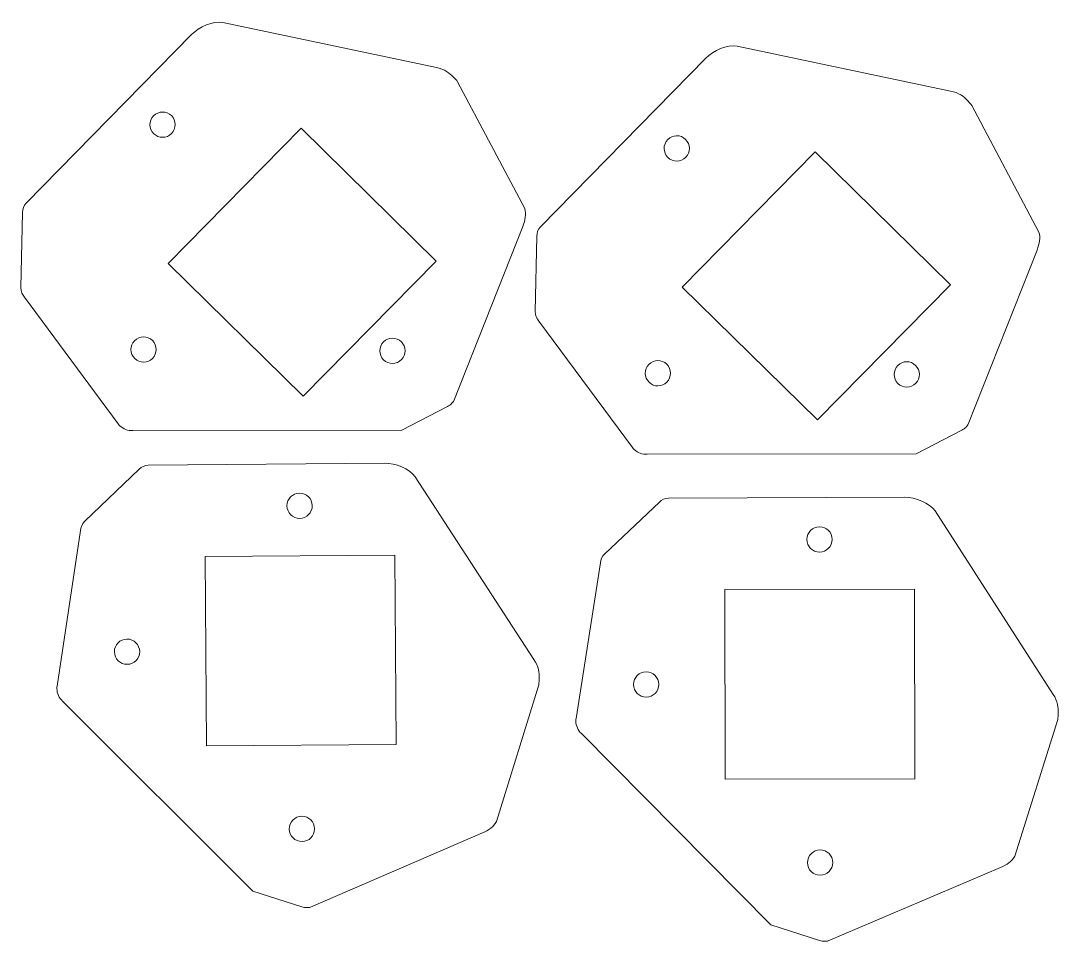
# Model space of a CAD drawing. Header units: inches. Extents: x -110 to 115, y -49 to 49.
# Drawn here: x -23.44 to 9.4, y -49.1 to -19.94 of the extents above; entities that cross this region are included whole.
import ezdxf

# ---------------------------------------------------------------- set-up
doc = ezdxf.new("R2010")
doc.units = ezdxf.units.IN
doc.header["$MEASUREMENT"] = 0
doc.layers.add('Livello 1', color=7, linetype='Continuous')

# ---------------------------------------------------------------- blocks, each defined once
blk = doc.blocks.new('block 482')
at = {"layer": 'Livello 1', "color": 250, "lineweight": 9}
blk.add_lwpolyline([(-11.558, -42.865), (-17.558, -42.908), (-17.601, -36.908), (-11.601, -36.865), (-11.558, -42.865)], dxfattribs=at)
blk = doc.blocks.new('block 481')
at = {"layer": 'Livello 1'}
blk.add_blockref('block 482', (0, 0), dxfattribs=at)
blk = doc.blocks.new('block 484')
at = {"layer": 'Livello 1', "color": 250, "lineweight": 9}
blk.add_open_spline([(-10.954, -34.385), (-11.137, -34.129), (-11.585, -33.952), (-11.924, -33.954), (-11.924, -33.954), (-11.924, -33.954), (-11.924, -33.954), (-11.924, -33.954), (-11.924, -33.954), (-11.924, -33.954), (-11.924, -33.954), (-11.924, -33.954), (-11.924, -33.954), (-11.924, -33.954), (-19.402, -34.021), (-19.402, -34.021), (-19.402, -34.021), (-19.402, -34.021), (-19.402, -34.021), (-19.402, -34.021), (-19.402, -34.021), (-19.402, -34.021), (-19.402, -34.021), (-19.402, -34.021), (-19.402, -34.021), (-19.516, -34.022), (-19.618, -34.071), (-19.69, -34.149), (-19.69, -34.149), (-19.69, -34.149), (-19.69, -34.149), (-19.69, -34.149), (-19.69, -34.149), (-19.69, -34.149), (-19.69, -34.149), (-19.69, -34.149), (-19.69, -34.149), (-19.69, -34.149), (-21.411, -35.794), (-21.411, -35.794), (-21.411, -35.794), (-21.411, -35.794), (-21.411, -35.794), (-21.411, -35.794), (-21.411, -35.794), (-21.411, -35.794), (-21.411, -35.794), (-21.411, -35.794), (-21.411, -35.794), (-21.411, -35.794), (-21.411, -35.794), (-21.411, -35.794), (-21.411, -35.794), (-21.411, -35.794), (-21.411, -35.794), (-21.411, -35.794), (-21.411, -35.794), (-21.411, -35.794), (-21.411, -35.794), (-21.411, -35.794), (-21.411, -35.794), (-21.508, -35.881), (-21.533, -35.993), (-21.546, -36.088), (-21.546, -36.088), (-21.546, -36.088), (-21.546, -36.088), (-21.546, -36.088), (-21.546, -36.088), (-21.546, -36.088), (-21.546, -36.088), (-21.546, -36.088), (-21.546, -36.088), (-21.546, -36.088), (-22.29, -41.014), (-22.29, -41.014), (-22.29, -41.014), (-22.29, -41.014), (-22.29, -41.014), (-22.29, -41.014), (-22.29, -41.014), (-22.29, -41.014), (-22.29, -41.014), (-22.29, -41.014), (-22.29, -41.014), (-22.294, -41.039), (-22.296, -41.066), (-22.295, -41.093), (-22.295, -41.093), (-22.295, -41.093), (-22.295, -41.093), (-22.295, -41.093), (-22.295, -41.093), (-22.295, -41.093), (-22.295, -41.093), (-22.295, -41.093), (-22.295, -41.093), (-22.294, -41.253), (-22.224, -41.396), (-22.114, -41.494), (-22.114, -41.494), (-22.114, -41.494), (-22.114, -41.494), (-22.114, -41.494), (-22.114, -41.494), (-22.114, -41.494), (-22.114, -41.494), (-22.114, -41.494), (-22.114, -41.494), (-22.114, -41.494), (-16.091, -47.514), (-16.091, -47.514), (-16.091, -47.514), (-16.091, -47.514), (-16.091, -47.514), (-16.091, -47.514), (-16.091, -47.514), (-16.091, -47.514), (-16.091, -47.514), (-16.091, -47.514), (-16.091, -47.514), (-16.091, -47.514), (-14.543, -48.005), (-14.543, -48.005), (-14.543, -48.005), (-14.543, -48.005), (-14.543, -48.005), (-14.543, -48.005), (-14.543, -48.005), (-14.543, -48.005), (-14.543, -48.005), (-14.543, -48.005), (-14.543, -48.005), (-14.543, -48.005), (-14.541, -48.006), (-14.541, -48.006), (-14.541, -48.006), (-14.541, -48.006), (-14.541, -48.006), (-14.541, -48.006), (-14.541, -48.006), (-14.541, -48.006), (-14.541, -48.006), (-14.541, -48.006), (-14.541, -48.006), (-14.49, -48.021), (-14.436, -48.029), (-14.38, -48.029), (-14.38, -48.029), (-14.38, -48.029), (-14.38, -48.029), (-14.38, -48.029), (-14.38, -48.029), (-14.38, -48.029), (-14.38, -48.029), (-14.38, -48.029), (-14.38, -48.029), (-14.342, -48.029), (-14.305, -48.025), (-14.269, -48.017), (-14.269, -48.017), (-14.269, -48.017), (-14.269, -48.017), (-14.269, -48.017), (-14.269, -48.017), (-14.269, -48.017), (-14.269, -48.017), (-14.269, -48.017), (-14.269, -48.017), (-14.269, -48.017), (-8.824, -45.665), (-8.824, -45.665), (-8.824, -45.665), (-8.824, -45.665), (-8.824, -45.665), (-8.824, -45.665), (-8.824, -45.665), (-8.824, -45.665), (-8.824, -45.665), (-8.824, -45.665), (-8.824, -45.665), (-8.824, -45.665), (-8.824, -45.665), (-8.824, -45.665), (-8.824, -45.665), (-8.824, -45.665), (-8.824, -45.665), (-8.824, -45.665), (-8.824, -45.665), (-8.824, -45.665), (-8.824, -45.665), (-8.824, -45.665), (-8.824, -45.665), (-8.627, -45.572), (-8.474, -45.478), (-8.381, -45.305), (-8.381, -45.305), (-8.381, -45.305), (-8.381, -45.305), (-8.381, -45.305), (-8.381, -45.305), (-8.381, -45.305), (-8.381, -45.305), (-8.381, -45.305), (-8.381, -45.305), (-8.381, -45.305), (-7.042, -40.97), (-7.042, -40.97), (-7.042, -40.97), (-7.042, -40.97), (-7.042, -40.97), (-7.042, -40.97), (-7.042, -40.97), (-7.042, -40.97), (-7.042, -40.97), (-7.042, -40.97), (-7.042, -40.97), (-7.042, -40.97), (-7.042, -40.97), (-7.042, -40.97), (-7.042, -40.97), (-7.042, -40.97), (-7.042, -40.97), (-7.042, -40.97), (-7.042, -40.97), (-7.042, -40.97), (-7.042, -40.97), (-7.042, -40.97), (-7.042, -40.97), (-7.031, -40.927), (-7.027, -40.793), (-7.027, -40.747), (-7.027, -40.747), (-7.027, -40.747), (-7.027, -40.747), (-7.027, -40.747), (-7.027, -40.747), (-7.027, -40.747), (-7.027, -40.747), (-7.027, -40.747), (-7.027, -40.747), (-7.028, -40.613), (-7.039, -40.383), (-7.194, -40.174), (-7.194, -40.174), (-7.194, -40.174), (-7.194, -40.174), (-7.194, -40.174), (-7.194, -40.174), (-7.194, -40.174), (-7.194, -40.174), (-7.194, -40.174), (-7.194, -40.174), (-7.194, -40.174), (-10.954, -34.385), (-10.954, -34.385)], degree=3, knots=[0, 0, 0, 0, 1, 1, 1, 2, 2, 2, 3, 3, 3, 4, 4, 4, 5, 5, 5, 6, 6, 6, 7, 7, 7, 8, 8, 8, 9, 9, 9, 10, 10, 10, 11, 11, 11, 12, 12, 12, 13, 13, 13, 14, 14, 14, 15, 15, 15, 16, 16, 16, 17, 17, 17, 18, 18, 18, 19, 19, 19, 20, 20, 20, 21, 21, 21, 22, 22, 22, 23, 23, 23, 24, 24, 24, 25, 25, 25, 26, 26, 26, 27, 27, 27, 28, 28, 28, 29, 29, 29, 30, 30, 30, 31, 31, 31, 32, 32, 32, 33, 33, 33, 34, 34, 34, 35, 35, 35, 36, 36, 36, 37, 37, 37, 38, 38, 38, 39, 39, 39, 40, 40, 40, 41, 41, 41, 42, 42, 42, 43, 43, 43, 44, 44, 44, 45, 45, 45, 46, 46, 46, 47, 47, 47, 48, 48, 48, 49, 49, 49, 50, 50, 50, 51, 51, 51, 52, 52, 52, 53, 53, 53, 54, 54, 54, 55, 55, 55, 56, 56, 56, 57, 57, 57, 58, 58, 58, 59, 59, 59, 60, 60, 60, 61, 61, 61, 62, 62, 62, 63, 63, 63, 64, 64, 64, 65, 65, 65, 66, 66, 66, 67, 67, 67, 68, 68, 68, 69, 69, 69, 70, 70, 70, 71, 71, 71, 72, 72, 72, 73, 73, 73, 74, 74, 74, 75, 75, 75, 76, 76, 76, 77, 77, 77, 78, 78, 78, 79, 79, 79, 80, 80, 80, 81, 81, 81, 82, 82, 82, 83, 83, 83, 84, 84, 84, 85, 85, 85, 85], dxfattribs=at)
blk = doc.blocks.new('block 483')
at = {"layer": 'Livello 1'}
blk.add_blockref('block 484', (0, 0), dxfattribs=at)
blk = doc.blocks.new('block 486')
at = {"layer": 'Livello 1', "color": 250, "lineweight": 9}
blk.add_open_spline([(-19.675, -39.923), (-19.674, -40.144), (-19.851, -40.324), (-20.072, -40.326), (-20.072, -40.326), (-20.072, -40.326), (-20.072, -40.326), (-20.072, -40.326), (-20.072, -40.326), (-20.072, -40.326), (-20.072, -40.326), (-20.072, -40.326), (-20.072, -40.326), (-20.293, -40.328), (-20.473, -40.15), (-20.475, -39.929), (-20.475, -39.929), (-20.475, -39.929), (-20.475, -39.929), (-20.475, -39.929), (-20.475, -39.929), (-20.475, -39.929), (-20.475, -39.929), (-20.475, -39.929), (-20.475, -39.929), (-20.477, -39.708), (-20.299, -39.528), (-20.078, -39.526), (-20.078, -39.526), (-20.078, -39.526), (-20.078, -39.526), (-20.078, -39.526), (-20.078, -39.526), (-20.078, -39.526), (-20.078, -39.526), (-20.078, -39.526), (-20.078, -39.526), (-19.857, -39.524), (-19.677, -39.702), (-19.675, -39.923)], degree=3, knots=[0, 0, 0, 0, 1, 1, 1, 2, 2, 2, 3, 3, 3, 4, 4, 4, 5, 5, 5, 6, 6, 6, 7, 7, 7, 8, 8, 8, 9, 9, 9, 10, 10, 10, 11, 11, 11, 12, 12, 12, 13, 13, 13, 13], dxfattribs=at)
blk = doc.blocks.new('block 485')
at = {"layer": 'Livello 1'}
blk.add_blockref('block 486', (0, 0), dxfattribs=at)
blk = doc.blocks.new('block 488')
at = {"layer": 'Livello 1', "color": 250, "lineweight": 9}
blk.add_open_spline([(-14.212, -35.301), (-14.211, -35.522), (-14.388, -35.702), (-14.609, -35.704), (-14.609, -35.704), (-14.609, -35.704), (-14.609, -35.704), (-14.609, -35.704), (-14.609, -35.704), (-14.609, -35.704), (-14.609, -35.704), (-14.609, -35.704), (-14.609, -35.704), (-14.83, -35.706), (-15.01, -35.528), (-15.012, -35.307), (-15.012, -35.307), (-15.012, -35.307), (-15.012, -35.307), (-15.012, -35.307), (-15.012, -35.307), (-15.012, -35.307), (-15.012, -35.307), (-15.012, -35.307), (-15.012, -35.307), (-15.014, -35.086), (-14.836, -34.906), (-14.615, -34.904), (-14.615, -34.904), (-14.615, -34.904), (-14.615, -34.904), (-14.615, -34.904), (-14.615, -34.904), (-14.615, -34.904), (-14.615, -34.904), (-14.615, -34.904), (-14.615, -34.904), (-14.394, -34.902), (-14.214, -35.08), (-14.212, -35.301)], degree=3, knots=[0, 0, 0, 0, 1, 1, 1, 2, 2, 2, 3, 3, 3, 4, 4, 4, 5, 5, 5, 6, 6, 6, 7, 7, 7, 8, 8, 8, 9, 9, 9, 10, 10, 10, 11, 11, 11, 12, 12, 12, 13, 13, 13, 13], dxfattribs=at)
blk = doc.blocks.new('block 487')
at = {"layer": 'Livello 1'}
blk.add_blockref('block 488', (0, 0), dxfattribs=at)
blk = doc.blocks.new('block 490')
at = {"layer": 'Livello 1', "color": 250, "lineweight": 9}
blk.add_open_spline([(-14.139, -45.536), (-14.137, -45.757), (-14.315, -45.937), (-14.536, -45.939), (-14.536, -45.939), (-14.536, -45.939), (-14.536, -45.939), (-14.536, -45.939), (-14.536, -45.939), (-14.536, -45.939), (-14.536, -45.939), (-14.536, -45.939), (-14.536, -45.939), (-14.757, -45.94), (-14.937, -45.763), (-14.939, -45.542), (-14.939, -45.542), (-14.939, -45.542), (-14.939, -45.542), (-14.939, -45.542), (-14.939, -45.542), (-14.939, -45.542), (-14.939, -45.542), (-14.939, -45.542), (-14.939, -45.542), (-14.94, -45.321), (-14.763, -45.14), (-14.542, -45.139), (-14.542, -45.139), (-14.542, -45.139), (-14.542, -45.139), (-14.542, -45.139), (-14.542, -45.139), (-14.542, -45.139), (-14.542, -45.139), (-14.542, -45.139), (-14.542, -45.139), (-14.321, -45.137), (-14.14, -45.315), (-14.139, -45.536)], degree=3, knots=[0, 0, 0, 0, 1, 1, 1, 2, 2, 2, 3, 3, 3, 4, 4, 4, 5, 5, 5, 6, 6, 6, 7, 7, 7, 8, 8, 8, 9, 9, 9, 10, 10, 10, 11, 11, 11, 12, 12, 12, 13, 13, 13, 13], dxfattribs=at)
blk = doc.blocks.new('block 489')
at = {"layer": 'Livello 1'}
blk.add_blockref('block 490', (0, 0), dxfattribs=at)
blk = doc.blocks.new('block 480')
at = {"layer": 'Livello 1'}
for name in ['block 483', 'block 487', 'block 481', 'block 485', 'block 489']:
    blk.add_blockref(name, (0, 0), dxfattribs=at)
blk = doc.blocks.new('block 493')
at = {"layer": 'Livello 1', "color": 250, "lineweight": 9}
blk.add_lwpolyline([(4.86, -43.947), (-1.14, -43.958), (-1.15, -37.958), (4.849, -37.947), (4.86, -43.947)], dxfattribs=at)
blk = doc.blocks.new('block 492')
at = {"layer": 'Livello 1'}
blk.add_blockref('block 493', (0, 0), dxfattribs=at)
blk = doc.blocks.new('block 495')
at = {"layer": 'Livello 1', "color": 250, "lineweight": 9}
blk.add_open_spline([(5.51, -35.47), (5.329, -35.213), (4.881, -35.034), (4.542, -35.034), (4.542, -35.034), (4.542, -35.034), (4.542, -35.034), (4.542, -35.034), (4.542, -35.034), (4.542, -35.034), (4.542, -35.034), (4.542, -35.034), (4.542, -35.034), (4.542, -35.034), (-2.936, -35.061), (-2.936, -35.061), (-2.936, -35.061), (-2.936, -35.061), (-2.936, -35.061), (-2.936, -35.061), (-2.936, -35.061), (-2.936, -35.061), (-2.936, -35.061), (-2.936, -35.061), (-2.936, -35.061), (-3.05, -35.062), (-3.153, -35.11), (-3.225, -35.187), (-3.225, -35.187), (-3.225, -35.187), (-3.225, -35.187), (-3.225, -35.187), (-3.225, -35.187), (-3.225, -35.187), (-3.225, -35.187), (-3.225, -35.187), (-3.225, -35.187), (-3.225, -35.187), (-4.955, -36.824), (-4.955, -36.824), (-4.955, -36.824), (-4.955, -36.824), (-4.955, -36.824), (-4.955, -36.824), (-4.955, -36.824), (-4.955, -36.824), (-4.955, -36.824), (-4.955, -36.824), (-4.955, -36.824), (-4.955, -36.824), (-4.955, -36.824), (-4.955, -36.824), (-4.955, -36.824), (-4.955, -36.824), (-4.955, -36.824), (-4.955, -36.824), (-4.955, -36.824), (-4.955, -36.824), (-4.955, -36.824), (-4.955, -36.824), (-4.955, -36.824), (-5.052, -36.91), (-5.078, -37.022), (-5.092, -37.116), (-5.092, -37.116), (-5.092, -37.116), (-5.092, -37.116), (-5.092, -37.116), (-5.092, -37.116), (-5.092, -37.116), (-5.092, -37.116), (-5.092, -37.116), (-5.092, -37.116), (-5.092, -37.116), (-5.862, -42.038), (-5.862, -42.038), (-5.862, -42.038), (-5.862, -42.038), (-5.862, -42.038), (-5.862, -42.038), (-5.862, -42.038), (-5.862, -42.038), (-5.862, -42.038), (-5.862, -42.038), (-5.862, -42.038), (-5.866, -42.064), (-5.867, -42.09), (-5.867, -42.117), (-5.867, -42.117), (-5.867, -42.117), (-5.867, -42.117), (-5.867, -42.117), (-5.867, -42.117), (-5.867, -42.117), (-5.867, -42.117), (-5.867, -42.117), (-5.867, -42.117), (-5.867, -42.277), (-5.798, -42.421), (-5.688, -42.52), (-5.688, -42.52), (-5.688, -42.52), (-5.688, -42.52), (-5.688, -42.52), (-5.688, -42.52), (-5.688, -42.52), (-5.688, -42.52), (-5.688, -42.52), (-5.688, -42.52), (-5.688, -42.52), (0.303, -48.572), (0.303, -48.572), (0.303, -48.572), (0.303, -48.572), (0.303, -48.572), (0.303, -48.572), (0.303, -48.572), (0.303, -48.572), (0.303, -48.572), (0.303, -48.572), (0.303, -48.572), (0.303, -48.572), (1.848, -49.071), (1.848, -49.071), (1.848, -49.071), (1.848, -49.071), (1.848, -49.071), (1.848, -49.071), (1.848, -49.071), (1.848, -49.071), (1.848, -49.071), (1.848, -49.071), (1.848, -49.071), (1.848, -49.071), (1.849, -49.072), (1.849, -49.072), (1.849, -49.072), (1.849, -49.072), (1.849, -49.072), (1.849, -49.072), (1.849, -49.072), (1.849, -49.072), (1.849, -49.072), (1.849, -49.072), (1.849, -49.072), (1.9, -49.088), (1.954, -49.096), (2.011, -49.096), (2.011, -49.096), (2.011, -49.096), (2.011, -49.096), (2.011, -49.096), (2.011, -49.096), (2.011, -49.096), (2.011, -49.096), (2.011, -49.096), (2.011, -49.096), (2.049, -49.096), (2.086, -49.092), (2.121, -49.084), (2.121, -49.084), (2.121, -49.084), (2.121, -49.084), (2.121, -49.084), (2.121, -49.084), (2.121, -49.084), (2.121, -49.084), (2.121, -49.084), (2.121, -49.084), (2.121, -49.084), (7.579, -46.762), (7.579, -46.762), (7.579, -46.762), (7.579, -46.762), (7.579, -46.762), (7.579, -46.762), (7.579, -46.762), (7.579, -46.762), (7.579, -46.762), (7.579, -46.762), (7.579, -46.762), (7.579, -46.762), (7.579, -46.762), (7.579, -46.762), (7.579, -46.762), (7.579, -46.762), (7.579, -46.762), (7.579, -46.762), (7.579, -46.762), (7.579, -46.762), (7.579, -46.762), (7.579, -46.762), (7.579, -46.762), (7.777, -46.67), (7.93, -46.577), (8.024, -46.404), (8.024, -46.404), (8.024, -46.404), (8.024, -46.404), (8.024, -46.404), (8.024, -46.404), (8.024, -46.404), (8.024, -46.404), (8.024, -46.404), (8.024, -46.404), (8.024, -46.404), (9.387, -42.076), (9.387, -42.076), (9.387, -42.076), (9.387, -42.076), (9.387, -42.076), (9.387, -42.076), (9.387, -42.076), (9.387, -42.076), (9.387, -42.076), (9.387, -42.076), (9.387, -42.076), (9.387, -42.076), (9.387, -42.076), (9.387, -42.076), (9.387, -42.076), (9.387, -42.076), (9.387, -42.076), (9.387, -42.076), (9.387, -42.076), (9.387, -42.076), (9.387, -42.076), (9.387, -42.076), (9.387, -42.076), (9.397, -42.034), (9.403, -41.899), (9.403, -41.853), (9.403, -41.853), (9.403, -41.853), (9.403, -41.853), (9.403, -41.853), (9.403, -41.853), (9.403, -41.853), (9.403, -41.853), (9.403, -41.853), (9.403, -41.853), (9.402, -41.72), (9.392, -41.489), (9.239, -41.28), (9.239, -41.28), (9.239, -41.28), (9.239, -41.28), (9.239, -41.28), (9.239, -41.28), (9.239, -41.28), (9.239, -41.28), (9.239, -41.28), (9.239, -41.28), (9.239, -41.28), (5.51, -35.47), (5.51, -35.47)], degree=3, knots=[0, 0, 0, 0, 1, 1, 1, 2, 2, 2, 3, 3, 3, 4, 4, 4, 5, 5, 5, 6, 6, 6, 7, 7, 7, 8, 8, 8, 9, 9, 9, 10, 10, 10, 11, 11, 11, 12, 12, 12, 13, 13, 13, 14, 14, 14, 15, 15, 15, 16, 16, 16, 17, 17, 17, 18, 18, 18, 19, 19, 19, 20, 20, 20, 21, 21, 21, 22, 22, 22, 23, 23, 23, 24, 24, 24, 25, 25, 25, 26, 26, 26, 27, 27, 27, 28, 28, 28, 29, 29, 29, 30, 30, 30, 31, 31, 31, 32, 32, 32, 33, 33, 33, 34, 34, 34, 35, 35, 35, 36, 36, 36, 37, 37, 37, 38, 38, 38, 39, 39, 39, 40, 40, 40, 41, 41, 41, 42, 42, 42, 43, 43, 43, 44, 44, 44, 45, 45, 45, 46, 46, 46, 47, 47, 47, 48, 48, 48, 49, 49, 49, 50, 50, 50, 51, 51, 51, 52, 52, 52, 53, 53, 53, 54, 54, 54, 55, 55, 55, 56, 56, 56, 57, 57, 57, 58, 58, 58, 59, 59, 59, 60, 60, 60, 61, 61, 61, 62, 62, 62, 63, 63, 63, 64, 64, 64, 65, 65, 65, 66, 66, 66, 67, 67, 67, 68, 68, 68, 69, 69, 69, 70, 70, 70, 71, 71, 71, 72, 72, 72, 73, 73, 73, 74, 74, 74, 75, 75, 75, 76, 76, 76, 77, 77, 77, 78, 78, 78, 79, 79, 79, 80, 80, 80, 81, 81, 81, 82, 82, 82, 83, 83, 83, 84, 84, 84, 85, 85, 85, 85], dxfattribs=at)
blk = doc.blocks.new('block 494')
at = {"layer": 'Livello 1'}
blk.add_blockref('block 495', (0, 0), dxfattribs=at)
blk = doc.blocks.new('block 497')
at = {"layer": 'Livello 1', "color": 250, "lineweight": 9}
blk.add_open_spline([(-3.241, -40.962), (-3.241, -41.183), (-3.419, -41.362), (-3.64, -41.362), (-3.64, -41.362), (-3.64, -41.362), (-3.64, -41.362), (-3.64, -41.362), (-3.64, -41.362), (-3.64, -41.362), (-3.64, -41.362), (-3.64, -41.362), (-3.64, -41.362), (-3.861, -41.363), (-4.04, -41.184), (-4.041, -40.963), (-4.041, -40.963), (-4.041, -40.963), (-4.041, -40.963), (-4.041, -40.963), (-4.041, -40.963), (-4.041, -40.963), (-4.041, -40.963), (-4.041, -40.963), (-4.041, -40.963), (-4.041, -40.742), (-3.863, -40.563), (-3.642, -40.562), (-3.642, -40.562), (-3.642, -40.562), (-3.642, -40.562), (-3.642, -40.562), (-3.642, -40.562), (-3.642, -40.562), (-3.642, -40.562), (-3.642, -40.562), (-3.642, -40.562), (-3.421, -40.562), (-3.241, -40.741), (-3.241, -40.962)], degree=3, knots=[0, 0, 0, 0, 1, 1, 1, 2, 2, 2, 3, 3, 3, 4, 4, 4, 5, 5, 5, 6, 6, 6, 7, 7, 7, 8, 8, 8, 9, 9, 9, 10, 10, 10, 11, 11, 11, 12, 12, 12, 13, 13, 13, 13], dxfattribs=at)
blk = doc.blocks.new('block 496')
at = {"layer": 'Livello 1'}
blk.add_blockref('block 497', (0, 0), dxfattribs=at)
blk = doc.blocks.new('block 499')
at = {"layer": 'Livello 1', "color": 250, "lineweight": 9}
blk.add_open_spline([(2.247, -36.369), (2.247, -36.59), (2.068, -36.769), (1.847, -36.77), (1.847, -36.77), (1.847, -36.77), (1.847, -36.77), (1.847, -36.77), (1.847, -36.77), (1.847, -36.77), (1.847, -36.77), (1.847, -36.77), (1.847, -36.77), (1.627, -36.77), (1.447, -36.591), (1.447, -36.37), (1.447, -36.37), (1.447, -36.37), (1.447, -36.37), (1.447, -36.37), (1.447, -36.37), (1.447, -36.37), (1.447, -36.37), (1.447, -36.37), (1.447, -36.37), (1.446, -36.15), (1.625, -35.97), (1.846, -35.97), (1.846, -35.97), (1.846, -35.97), (1.846, -35.97), (1.846, -35.97), (1.846, -35.97), (1.846, -35.97), (1.846, -35.97), (1.846, -35.97), (1.846, -35.97), (2.067, -35.969), (2.246, -36.148), (2.247, -36.369)], degree=3, knots=[0, 0, 0, 0, 1, 1, 1, 2, 2, 2, 3, 3, 3, 4, 4, 4, 5, 5, 5, 6, 6, 6, 7, 7, 7, 8, 8, 8, 9, 9, 9, 10, 10, 10, 11, 11, 11, 12, 12, 12, 13, 13, 13, 13], dxfattribs=at)
blk = doc.blocks.new('block 498')
at = {"layer": 'Livello 1'}
blk.add_blockref('block 499', (0, 0), dxfattribs=at)
blk = doc.blocks.new('block 501')
at = {"layer": 'Livello 1', "color": 250, "lineweight": 9}
blk.add_open_spline([(2.265, -46.604), (2.265, -46.825), (2.087, -47.004), (1.866, -47.005), (1.866, -47.005), (1.866, -47.005), (1.866, -47.005), (1.866, -47.005), (1.866, -47.005), (1.866, -47.005), (1.866, -47.005), (1.866, -47.005), (1.866, -47.005), (1.645, -47.005), (1.465, -46.827), (1.465, -46.606), (1.465, -46.606), (1.465, -46.606), (1.465, -46.606), (1.465, -46.606), (1.465, -46.606), (1.465, -46.606), (1.465, -46.606), (1.465, -46.606), (1.465, -46.606), (1.465, -46.385), (1.643, -46.205), (1.864, -46.205), (1.864, -46.205), (1.864, -46.205), (1.864, -46.205), (1.864, -46.205), (1.864, -46.205), (1.864, -46.205), (1.864, -46.205), (1.864, -46.205), (1.864, -46.205), (2.085, -46.205), (2.265, -46.383), (2.265, -46.604)], degree=3, knots=[0, 0, 0, 0, 1, 1, 1, 2, 2, 2, 3, 3, 3, 4, 4, 4, 5, 5, 5, 6, 6, 6, 7, 7, 7, 8, 8, 8, 9, 9, 9, 10, 10, 10, 11, 11, 11, 12, 12, 12, 13, 13, 13, 13], dxfattribs=at)
blk = doc.blocks.new('block 500')
at = {"layer": 'Livello 1'}
blk.add_blockref('block 501', (0, 0), dxfattribs=at)
blk = doc.blocks.new('block 491')
at = {"layer": 'Livello 1'}
for name in ['block 494', 'block 498', 'block 492', 'block 496', 'block 500']:
    blk.add_blockref(name, (0, 0), dxfattribs=at)
blk = doc.blocks.new('block 631')
at = {"layer": 'Livello 1', "color": 250, "lineweight": 9}
blk.add_lwpolyline([(-10.283, -21.425), (-17.039, -19.996)], dxfattribs=at)
blk = doc.blocks.new('block 632')
at = {"layer": 'Livello 1', "color": 250, "lineweight": 9}
blk.add_lwpolyline([(-17.039, -19.996), (-17.039, -19.996)], dxfattribs=at)
blk = doc.blocks.new('block 633')
at = {"layer": 'Livello 1', "color": 250, "lineweight": 9}
blk.add_lwpolyline([(-10.283, -21.425), (-10.283, -21.425)], dxfattribs=at)
blk = doc.blocks.new('block 634')
at = {"layer": 'Livello 1', "color": 250, "lineweight": 9}
blk.add_open_spline([(-17.039, -19.996), (-17.35, -19.944), (-17.792, -20.136), (-18.03, -20.378)], degree=3, dxfattribs=at)
blk = doc.blocks.new('block 635')
at = {"layer": 'Livello 1', "color": 250, "lineweight": 9}
blk.add_lwpolyline([(-18.03, -20.378), (-18.03, -20.378)], dxfattribs=at)
blk = doc.blocks.new('block 636')
at = {"layer": 'Livello 1', "color": 250, "lineweight": 9}
blk.add_lwpolyline([(-18.03, -20.378), (-23.267, -25.721)], dxfattribs=at)
blk = doc.blocks.new('block 637')
at = {"layer": 'Livello 1', "color": 250, "lineweight": 9}
blk.add_lwpolyline([(-23.267, -25.721), (-23.267, -25.721)], dxfattribs=at)
blk = doc.blocks.new('block 638')
at = {"layer": 'Livello 1', "color": 250, "lineweight": 9}
blk.add_open_spline([(-23.267, -25.721), (-23.347, -25.802), (-23.385, -25.909), (-23.381, -26.015)], degree=3, dxfattribs=at)
blk = doc.blocks.new('block 639')
at = {"layer": 'Livello 1', "color": 250, "lineweight": 9}
blk.add_lwpolyline([(-23.381, -26.015), (-23.381, -26.015)], dxfattribs=at)
blk = doc.blocks.new('block 640')
at = {"layer": 'Livello 1', "color": 250, "lineweight": 9}
blk.add_lwpolyline([(-23.381, -26.015), (-23.432, -28.397)], dxfattribs=at)
blk = doc.blocks.new('block 641')
at = {"layer": 'Livello 1', "color": 250, "lineweight": 9}
blk.add_lwpolyline([(-23.432, -28.397), (-23.432, -28.397)], dxfattribs=at)
blk = doc.blocks.new('block 642')
at = {"layer": 'Livello 1', "color": 250, "lineweight": 9}
blk.add_lwpolyline([(-23.432, -28.397), (-23.432, -28.397)], dxfattribs=at)
blk = doc.blocks.new('block 643')
at = {"layer": 'Livello 1', "color": 250, "lineweight": 9}
blk.add_lwpolyline([(-23.432, -28.397), (-23.432, -28.397)], dxfattribs=at)
blk = doc.blocks.new('block 644')
at = {"layer": 'Livello 1', "color": 250, "lineweight": 9}
blk.add_lwpolyline([(-23.432, -28.397), (-23.432, -28.397)], dxfattribs=at)
blk = doc.blocks.new('block 645')
at = {"layer": 'Livello 1', "color": 250, "lineweight": 9}
blk.add_open_spline([(-23.432, -28.397), (-23.44, -28.527), (-23.378, -28.624), (-23.32, -28.7)], degree=3, dxfattribs=at)
blk = doc.blocks.new('block 646')
at = {"layer": 'Livello 1', "color": 250, "lineweight": 9}
blk.add_lwpolyline([(-23.32, -28.7), (-23.32, -28.7)], dxfattribs=at)
blk = doc.blocks.new('block 647')
at = {"layer": 'Livello 1', "color": 250, "lineweight": 9}
blk.add_lwpolyline([(-23.32, -28.7), (-20.358, -32.708)], dxfattribs=at)
blk = doc.blocks.new('block 648')
at = {"layer": 'Livello 1', "color": 250, "lineweight": 9}
blk.add_lwpolyline([(-20.358, -32.708), (-20.358, -32.708)], dxfattribs=at)
blk = doc.blocks.new('block 649')
at = {"layer": 'Livello 1', "color": 250, "lineweight": 9}
blk.add_open_spline([(-20.358, -32.708), (-20.342, -32.729), (-20.324, -32.749), (-20.305, -32.768), (-20.305, -32.768), (-20.305, -32.768), (-20.305, -32.768), (-20.191, -32.879), (-20.04, -32.931), (-19.892, -32.923)], degree=3, knots=[0, 0, 0, 0, 1, 1, 1, 2, 2, 2, 3, 3, 3, 3], dxfattribs=at)
blk = doc.blocks.new('block 650')
at = {"layer": 'Livello 1', "color": 250, "lineweight": 9}
blk.add_lwpolyline([(-19.892, -32.923), (-19.892, -32.923)], dxfattribs=at)
blk = doc.blocks.new('block 651')
at = {"layer": 'Livello 1', "color": 250, "lineweight": 9}
blk.add_lwpolyline([(-19.892, -32.923), (-11.373, -32.913)], dxfattribs=at)
blk = doc.blocks.new('block 652')
at = {"layer": 'Livello 1', "color": 250, "lineweight": 9}
blk.add_lwpolyline([(-11.373, -32.913), (-11.373, -32.913)], dxfattribs=at)
blk = doc.blocks.new('block 653')
at = {"layer": 'Livello 1', "color": 250, "lineweight": 9}
blk.add_lwpolyline([(-11.373, -32.913), (-9.931, -32.163)], dxfattribs=at)
blk = doc.blocks.new('block 654')
at = {"layer": 'Livello 1', "color": 250, "lineweight": 9}
blk.add_lwpolyline([(-9.931, -32.163), (-9.931, -32.163)], dxfattribs=at)
blk = doc.blocks.new('block 655')
at = {"layer": 'Livello 1', "color": 250, "lineweight": 9}
blk.add_lwpolyline([(-9.931, -32.163), (-9.93, -32.163)], dxfattribs=at)
blk = doc.blocks.new('block 656')
at = {"layer": 'Livello 1', "color": 250, "lineweight": 9}
blk.add_lwpolyline([(-9.93, -32.163), (-9.93, -32.163)], dxfattribs=at)
blk = doc.blocks.new('block 657')
at = {"layer": 'Livello 1', "color": 250, "lineweight": 9}
blk.add_lwpolyline([(-9.931, -32.163), (-9.93, -32.163)], dxfattribs=at)
blk = doc.blocks.new('block 658')
at = {"layer": 'Livello 1', "color": 250, "lineweight": 9}
blk.add_open_spline([(-9.93, -32.163), (-9.883, -32.137), (-9.839, -32.105), (-9.799, -32.065), (-9.799, -32.065), (-9.799, -32.065), (-9.799, -32.065), (-9.773, -32.037), (-9.749, -32.008), (-9.73, -31.978)], degree=3, knots=[0, 0, 0, 0, 1, 1, 1, 2, 2, 2, 3, 3, 3, 3], dxfattribs=at)
blk = doc.blocks.new('block 659')
at = {"layer": 'Livello 1', "color": 250, "lineweight": 9}
blk.add_lwpolyline([(-9.73, -31.978), (-9.73, -31.978)], dxfattribs=at)
blk = doc.blocks.new('block 660')
at = {"layer": 'Livello 1', "color": 250, "lineweight": 9}
blk.add_open_spline([(-9.93, -32.163), (-9.883, -32.137), (-9.839, -32.105), (-9.799, -32.065), (-9.799, -32.065), (-9.799, -32.065), (-9.799, -32.065), (-9.773, -32.037), (-9.749, -32.008), (-9.73, -31.978)], degree=3, knots=[0, 0, 0, 0, 1, 1, 1, 2, 2, 2, 3, 3, 3, 3], dxfattribs=at)
blk = doc.blocks.new('block 661')
at = {"layer": 'Livello 1', "color": 250, "lineweight": 9}
blk.add_lwpolyline([(-9.73, -31.978), (-7.547, -26.46)], dxfattribs=at)
blk = doc.blocks.new('block 662')
at = {"layer": 'Livello 1', "color": 250, "lineweight": 9}
blk.add_lwpolyline([(-7.547, -26.46), (-7.547, -26.46)], dxfattribs=at)
blk = doc.blocks.new('block 663')
at = {"layer": 'Livello 1', "color": 250, "lineweight": 9}
blk.add_lwpolyline([(-7.547, -26.46), (-7.547, -26.46)], dxfattribs=at)
blk = doc.blocks.new('block 664')
at = {"layer": 'Livello 1', "color": 250, "lineweight": 9}
blk.add_lwpolyline([(-7.547, -26.46), (-7.547, -26.46)], dxfattribs=at)
blk = doc.blocks.new('block 665')
at = {"layer": 'Livello 1', "color": 250, "lineweight": 9}
blk.add_lwpolyline([(-7.547, -26.46), (-7.547, -26.46)], dxfattribs=at)
blk = doc.blocks.new('block 666')
at = {"layer": 'Livello 1', "color": 250, "lineweight": 9}
blk.add_open_spline([(-7.547, -26.46), (-7.473, -26.254), (-7.431, -26.08), (-7.488, -25.892)], degree=3, dxfattribs=at)
blk = doc.blocks.new('block 667')
at = {"layer": 'Livello 1', "color": 250, "lineweight": 9}
blk.add_lwpolyline([(-7.488, -25.892), (-7.488, -25.892)], dxfattribs=at)
blk = doc.blocks.new('block 668')
at = {"layer": 'Livello 1', "color": 250, "lineweight": 9}
blk.add_lwpolyline([(-7.488, -25.892), (-9.611, -21.879)], dxfattribs=at)
blk = doc.blocks.new('block 669')
at = {"layer": 'Livello 1', "color": 250, "lineweight": 9}
blk.add_lwpolyline([(-9.611, -21.879), (-9.611, -21.879)], dxfattribs=at)
blk = doc.blocks.new('block 670')
at = {"layer": 'Livello 1', "color": 250, "lineweight": 9}
blk.add_open_spline([(-9.611, -21.879), (-9.634, -21.842), (-9.727, -21.743), (-9.759, -21.711), (-9.759, -21.711), (-9.759, -21.711), (-9.759, -21.711), (-9.854, -21.618), (-10.026, -21.462), (-10.283, -21.425)], degree=3, knots=[0, 0, 0, 0, 1, 1, 1, 2, 2, 2, 3, 3, 3, 3], dxfattribs=at)
blk = doc.blocks.new('block 671')
at = {"layer": 'Livello 1', "color": 250, "lineweight": 9}
blk.add_lwpolyline([(-10.289, -27.559), (-14.499, -31.838)], dxfattribs=at)
blk = doc.blocks.new('block 672')
at = {"layer": 'Livello 1', "color": 250, "lineweight": 9}
blk.add_lwpolyline([(-14.499, -31.838), (-18.778, -27.628)], dxfattribs=at)
blk = doc.blocks.new('block 673')
at = {"layer": 'Livello 1', "color": 250, "lineweight": 9}
blk.add_lwpolyline([(-18.778, -27.628), (-14.568, -23.349)], dxfattribs=at)
blk = doc.blocks.new('block 674')
at = {"layer": 'Livello 1', "color": 250, "lineweight": 9}
blk.add_lwpolyline([(-14.568, -23.349), (-10.289, -27.559)], dxfattribs=at)
blk = doc.blocks.new('block 675')
at = {"layer": 'Livello 1', "color": 250, "lineweight": 9}
blk.add_lwpolyline([(-14.499, -31.838), (-14.499, -31.838)], dxfattribs=at)
blk = doc.blocks.new('block 676')
at = {"layer": 'Livello 1', "color": 250, "lineweight": 9}
blk.add_lwpolyline([(-10.289, -27.559), (-10.289, -27.559)], dxfattribs=at)
blk = doc.blocks.new('block 677')
at = {"layer": 'Livello 1', "color": 250, "lineweight": 9}
blk.add_lwpolyline([(-18.778, -27.628), (-18.778, -27.628)], dxfattribs=at)
blk = doc.blocks.new('block 678')
at = {"layer": 'Livello 1', "color": 250, "lineweight": 9}
blk.add_lwpolyline([(-14.568, -23.349), (-14.568, -23.349)], dxfattribs=at)
blk = doc.blocks.new('block 679')
at = {"layer": 'Livello 1', "color": 250, "lineweight": 9}
blk.add_open_spline([(-19.231, -23.521), (-19.389, -23.366), (-19.391, -23.112), (-19.236, -22.955), (-19.236, -22.955), (-19.236, -22.955), (-19.236, -22.955), (-19.081, -22.798), (-18.828, -22.796), (-18.67, -22.95), (-18.67, -22.95), (-18.67, -22.95), (-18.67, -22.95), (-18.513, -23.105), (-18.511, -23.359), (-18.666, -23.516), (-18.666, -23.516), (-18.666, -23.516), (-18.666, -23.516), (-18.821, -23.674), (-19.074, -23.676), (-19.231, -23.521)], degree=3, knots=[0, 0, 0, 0, 1, 1, 1, 2, 2, 2, 3, 3, 3, 4, 4, 4, 5, 5, 5, 6, 6, 6, 7, 7, 7, 7], dxfattribs=at)
blk = doc.blocks.new('block 680')
at = {"layer": 'Livello 1', "color": 250, "lineweight": 9}
blk.add_lwpolyline([(-19.231, -23.521), (-19.231, -23.521)], dxfattribs=at)
blk = doc.blocks.new('block 681')
at = {"layer": 'Livello 1', "color": 250, "lineweight": 9}
blk.add_open_spline([(-19.832, -30.642), (-19.99, -30.487), (-19.992, -30.234), (-19.837, -30.076), (-19.837, -30.076), (-19.837, -30.076), (-19.837, -30.076), (-19.682, -29.918), (-19.429, -29.916), (-19.271, -30.071), (-19.271, -30.071), (-19.271, -30.071), (-19.271, -30.071), (-19.114, -30.226), (-19.112, -30.48), (-19.267, -30.637), (-19.267, -30.637), (-19.267, -30.637), (-19.267, -30.637), (-19.422, -30.795), (-19.675, -30.797), (-19.832, -30.642)], degree=3, knots=[0, 0, 0, 0, 1, 1, 1, 2, 2, 2, 3, 3, 3, 4, 4, 4, 5, 5, 5, 6, 6, 6, 7, 7, 7, 7], dxfattribs=at)
blk = doc.blocks.new('block 682')
at = {"layer": 'Livello 1', "color": 250, "lineweight": 9}
blk.add_lwpolyline([(-19.832, -30.642), (-19.832, -30.642)], dxfattribs=at)
blk = doc.blocks.new('block 683')
at = {"layer": 'Livello 1', "color": 250, "lineweight": 9}
blk.add_open_spline([(-11.953, -30.682), (-12.111, -30.527), (-12.113, -30.274), (-11.958, -30.116), (-11.958, -30.116), (-11.958, -30.116), (-11.958, -30.116), (-11.803, -29.958), (-11.55, -29.956), (-11.392, -30.111), (-11.392, -30.111), (-11.392, -30.111), (-11.392, -30.111), (-11.234, -30.266), (-11.232, -30.52), (-11.387, -30.677), (-11.387, -30.677), (-11.387, -30.677), (-11.387, -30.677), (-11.542, -30.834), (-11.796, -30.837), (-11.953, -30.682)], degree=3, knots=[0, 0, 0, 0, 1, 1, 1, 2, 2, 2, 3, 3, 3, 4, 4, 4, 5, 5, 5, 6, 6, 6, 7, 7, 7, 7], dxfattribs=at)
blk = doc.blocks.new('block 684')
at = {"layer": 'Livello 1', "color": 250, "lineweight": 9}
blk.add_lwpolyline([(-11.953, -30.682), (-11.953, -30.682)], dxfattribs=at)
blk = doc.blocks.new('block 630')
at = {"layer": 'Livello 1'}
for name in ['block 634', 'block 631', 'block 632', 'block 636', 'block 635', 'block 633', 'block 670', 'block 668', 'block 669', 'block 679', 'block 680', 'block 673', 'block 674', 'block 678', 'block 638', 'block 637', 'block 666', 'block 667', 'block 640', 'block 639', 'block 661', 'block 662', 'block 663', 'block 664', 'block 665', 'block 671', 'block 676', 'block 672', 'block 677', 'block 645', 'block 641', 'block 642', 'block 643', 'block 644', 'block 646', 'block 647', 'block 681', 'block 683', 'block 682', 'block 684', 'block 675', 'block 653', 'block 654', 'block 655', 'block 657', 'block 658', 'block 660', 'block 656', 'block 659', 'block 648', 'block 649', 'block 651', 'block 650', 'block 652']:
    blk.add_blockref(name, (0, 0), dxfattribs=at)
blk = doc.blocks.new('block 686')
at = {"layer": 'Livello 1', "color": 250, "lineweight": 9}
blk.add_lwpolyline([(5.994, -22.171), (-0.764, -20.745)], dxfattribs=at)
blk = doc.blocks.new('block 687')
at = {"layer": 'Livello 1', "color": 250, "lineweight": 9}
blk.add_lwpolyline([(-0.764, -20.745), (-0.764, -20.745)], dxfattribs=at)
blk = doc.blocks.new('block 688')
at = {"layer": 'Livello 1', "color": 250, "lineweight": 9}
blk.add_lwpolyline([(5.994, -22.171), (5.994, -22.171)], dxfattribs=at)
blk = doc.blocks.new('block 689')
at = {"layer": 'Livello 1', "color": 250, "lineweight": 9}
blk.add_open_spline([(-0.764, -20.745), (-1.074, -20.694), (-1.517, -20.887), (-1.754, -21.128)], degree=3, dxfattribs=at)
blk = doc.blocks.new('block 690')
at = {"layer": 'Livello 1', "color": 250, "lineweight": 9}
blk.add_lwpolyline([(-1.754, -21.128), (-1.754, -21.128)], dxfattribs=at)
blk = doc.blocks.new('block 691')
at = {"layer": 'Livello 1', "color": 250, "lineweight": 9}
blk.add_lwpolyline([(-1.754, -21.128), (-6.989, -26.474)], dxfattribs=at)
blk = doc.blocks.new('block 692')
at = {"layer": 'Livello 1', "color": 250, "lineweight": 9}
blk.add_lwpolyline([(-6.989, -26.474), (-6.989, -26.474)], dxfattribs=at)
blk = doc.blocks.new('block 693')
at = {"layer": 'Livello 1', "color": 250, "lineweight": 9}
blk.add_open_spline([(-6.989, -26.474), (-7.069, -26.555), (-7.106, -26.662), (-7.102, -26.768)], degree=3, dxfattribs=at)
blk = doc.blocks.new('block 694')
at = {"layer": 'Livello 1', "color": 250, "lineweight": 9}
blk.add_lwpolyline([(-7.102, -26.768), (-7.102, -26.768)], dxfattribs=at)
blk = doc.blocks.new('block 695')
at = {"layer": 'Livello 1', "color": 250, "lineweight": 9}
blk.add_lwpolyline([(-7.102, -26.768), (-7.152, -29.15)], dxfattribs=at)
blk = doc.blocks.new('block 696')
at = {"layer": 'Livello 1', "color": 250, "lineweight": 9}
blk.add_lwpolyline([(-7.152, -29.15), (-7.152, -29.15)], dxfattribs=at)
blk = doc.blocks.new('block 697')
at = {"layer": 'Livello 1', "color": 250, "lineweight": 9}
blk.add_lwpolyline([(-7.152, -29.15), (-7.152, -29.15)], dxfattribs=at)
blk = doc.blocks.new('block 698')
at = {"layer": 'Livello 1', "color": 250, "lineweight": 9}
blk.add_lwpolyline([(-7.152, -29.15), (-7.152, -29.15)], dxfattribs=at)
blk = doc.blocks.new('block 699')
at = {"layer": 'Livello 1', "color": 250, "lineweight": 9}
blk.add_lwpolyline([(-7.152, -29.15), (-7.152, -29.15)], dxfattribs=at)
blk = doc.blocks.new('block 700')
at = {"layer": 'Livello 1', "color": 250, "lineweight": 9}
blk.add_open_spline([(-7.152, -29.15), (-7.159, -29.28), (-7.098, -29.377), (-7.04, -29.453)], degree=3, dxfattribs=at)
blk = doc.blocks.new('block 701')
at = {"layer": 'Livello 1', "color": 250, "lineweight": 9}
blk.add_lwpolyline([(-7.04, -29.453), (-7.04, -29.453)], dxfattribs=at)
blk = doc.blocks.new('block 702')
at = {"layer": 'Livello 1', "color": 250, "lineweight": 9}
blk.add_lwpolyline([(-7.04, -29.453), (-4.075, -33.459)], dxfattribs=at)
blk = doc.blocks.new('block 703')
at = {"layer": 'Livello 1', "color": 250, "lineweight": 9}
blk.add_lwpolyline([(-4.075, -33.459), (-4.075, -33.459)], dxfattribs=at)
blk = doc.blocks.new('block 704')
at = {"layer": 'Livello 1', "color": 250, "lineweight": 9}
blk.add_open_spline([(-4.075, -33.459), (-4.059, -33.48), (-4.042, -33.5), (-4.023, -33.519), (-4.023, -33.519), (-4.023, -33.519), (-4.023, -33.519), (-3.909, -33.631), (-3.758, -33.682), (-3.61, -33.674)], degree=3, knots=[0, 0, 0, 0, 1, 1, 1, 2, 2, 2, 3, 3, 3, 3], dxfattribs=at)
blk = doc.blocks.new('block 705')
at = {"layer": 'Livello 1', "color": 250, "lineweight": 9}
blk.add_lwpolyline([(-3.61, -33.674), (-3.61, -33.674)], dxfattribs=at)
blk = doc.blocks.new('block 706')
at = {"layer": 'Livello 1', "color": 250, "lineweight": 9}
blk.add_lwpolyline([(-3.61, -33.674), (4.91, -33.659)], dxfattribs=at)
blk = doc.blocks.new('block 707')
at = {"layer": 'Livello 1', "color": 250, "lineweight": 9}
blk.add_lwpolyline([(4.91, -33.659), (4.91, -33.659)], dxfattribs=at)
blk = doc.blocks.new('block 708')
at = {"layer": 'Livello 1', "color": 250, "lineweight": 9}
blk.add_lwpolyline([(4.91, -33.659), (6.351, -32.91)], dxfattribs=at)
blk = doc.blocks.new('block 709')
at = {"layer": 'Livello 1', "color": 250, "lineweight": 9}
blk.add_lwpolyline([(6.351, -32.91), (6.351, -32.91)], dxfattribs=at)
blk = doc.blocks.new('block 710')
at = {"layer": 'Livello 1', "color": 250, "lineweight": 9}
blk.add_lwpolyline([(6.351, -32.91), (6.352, -32.909)], dxfattribs=at)
blk = doc.blocks.new('block 711')
at = {"layer": 'Livello 1', "color": 250, "lineweight": 9}
blk.add_lwpolyline([(6.352, -32.909), (6.352, -32.909)], dxfattribs=at)
blk = doc.blocks.new('block 712')
at = {"layer": 'Livello 1', "color": 250, "lineweight": 9}
blk.add_lwpolyline([(6.351, -32.91), (6.352, -32.909)], dxfattribs=at)
blk = doc.blocks.new('block 713')
at = {"layer": 'Livello 1', "color": 250, "lineweight": 9}
blk.add_open_spline([(6.352, -32.909), (6.399, -32.883), (6.443, -32.851), (6.483, -32.811), (6.483, -32.811), (6.483, -32.811), (6.483, -32.811), (6.509, -32.783), (6.532, -32.754), (6.552, -32.724)], degree=3, knots=[0, 0, 0, 0, 1, 1, 1, 2, 2, 2, 3, 3, 3, 3], dxfattribs=at)
blk = doc.blocks.new('block 714')
at = {"layer": 'Livello 1', "color": 250, "lineweight": 9}
blk.add_lwpolyline([(6.552, -32.724), (6.552, -32.724)], dxfattribs=at)
blk = doc.blocks.new('block 715')
at = {"layer": 'Livello 1', "color": 250, "lineweight": 9}
blk.add_open_spline([(6.352, -32.909), (6.399, -32.883), (6.443, -32.851), (6.483, -32.811), (6.483, -32.811), (6.483, -32.811), (6.483, -32.811), (6.509, -32.783), (6.532, -32.754), (6.552, -32.724)], degree=3, knots=[0, 0, 0, 0, 1, 1, 1, 2, 2, 2, 3, 3, 3, 3], dxfattribs=at)
blk = doc.blocks.new('block 716')
at = {"layer": 'Livello 1', "color": 250, "lineweight": 9}
blk.add_lwpolyline([(6.552, -32.724), (8.732, -27.205)], dxfattribs=at)
blk = doc.blocks.new('block 717')
at = {"layer": 'Livello 1', "color": 250, "lineweight": 9}
blk.add_lwpolyline([(8.732, -27.205), (8.732, -27.205)], dxfattribs=at)
blk = doc.blocks.new('block 718')
at = {"layer": 'Livello 1', "color": 250, "lineweight": 9}
blk.add_lwpolyline([(8.732, -27.205), (8.732, -27.205)], dxfattribs=at)
blk = doc.blocks.new('block 719')
at = {"layer": 'Livello 1', "color": 250, "lineweight": 9}
blk.add_lwpolyline([(8.732, -27.205), (8.732, -27.205)], dxfattribs=at)
blk = doc.blocks.new('block 720')
at = {"layer": 'Livello 1', "color": 250, "lineweight": 9}
blk.add_lwpolyline([(8.732, -27.205), (8.732, -27.205)], dxfattribs=at)
blk = doc.blocks.new('block 721')
at = {"layer": 'Livello 1', "color": 250, "lineweight": 9}
blk.add_open_spline([(8.732, -27.205), (8.806, -26.999), (8.847, -26.824), (8.79, -26.636)], degree=3, dxfattribs=at)
blk = doc.blocks.new('block 722')
at = {"layer": 'Livello 1', "color": 250, "lineweight": 9}
blk.add_lwpolyline([(8.79, -26.636), (8.79, -26.636)], dxfattribs=at)
blk = doc.blocks.new('block 723')
at = {"layer": 'Livello 1', "color": 250, "lineweight": 9}
blk.add_lwpolyline([(8.79, -26.636), (6.665, -22.625)], dxfattribs=at)
blk = doc.blocks.new('block 724')
at = {"layer": 'Livello 1', "color": 250, "lineweight": 9}
blk.add_lwpolyline([(6.665, -22.625), (6.665, -22.625)], dxfattribs=at)
blk = doc.blocks.new('block 725')
at = {"layer": 'Livello 1', "color": 250, "lineweight": 9}
blk.add_open_spline([(6.665, -22.625), (6.642, -22.588), (6.55, -22.489), (6.518, -22.457), (6.518, -22.457), (6.518, -22.457), (6.518, -22.457), (6.422, -22.364), (6.251, -22.209), (5.994, -22.171)], degree=3, knots=[0, 0, 0, 0, 1, 1, 1, 2, 2, 2, 3, 3, 3, 3], dxfattribs=at)
blk = doc.blocks.new('block 726')
at = {"layer": 'Livello 1', "color": 250, "lineweight": 9}
blk.add_lwpolyline([(5.99, -28.305), (1.782, -32.586)], dxfattribs=at)
blk = doc.blocks.new('block 727')
at = {"layer": 'Livello 1', "color": 250, "lineweight": 9}
blk.add_lwpolyline([(1.782, -32.586), (-2.498, -28.379)], dxfattribs=at)
blk = doc.blocks.new('block 728')
at = {"layer": 'Livello 1', "color": 250, "lineweight": 9}
blk.add_lwpolyline([(-2.498, -28.379), (1.709, -24.098)], dxfattribs=at)
blk = doc.blocks.new('block 729')
at = {"layer": 'Livello 1', "color": 250, "lineweight": 9}
blk.add_lwpolyline([(1.709, -24.098), (5.99, -28.305)], dxfattribs=at)
blk = doc.blocks.new('block 730')
at = {"layer": 'Livello 1', "color": 250, "lineweight": 9}
blk.add_lwpolyline([(1.782, -32.586), (1.782, -32.586)], dxfattribs=at)
blk = doc.blocks.new('block 731')
at = {"layer": 'Livello 1', "color": 250, "lineweight": 9}
blk.add_lwpolyline([(5.99, -28.305), (5.99, -28.305)], dxfattribs=at)
blk = doc.blocks.new('block 732')
at = {"layer": 'Livello 1', "color": 250, "lineweight": 9}
blk.add_lwpolyline([(-2.498, -28.379), (-2.498, -28.379)], dxfattribs=at)
blk = doc.blocks.new('block 733')
at = {"layer": 'Livello 1', "color": 250, "lineweight": 9}
blk.add_lwpolyline([(1.709, -24.098), (1.709, -24.098)], dxfattribs=at)
blk = doc.blocks.new('block 734')
at = {"layer": 'Livello 1', "color": 250, "lineweight": 9}
blk.add_open_spline([(-2.954, -24.272), (-3.111, -24.117), (-3.114, -23.863), (-2.959, -23.706), (-2.959, -23.706), (-2.959, -23.706), (-2.959, -23.706), (-2.804, -23.548), (-2.55, -23.546), (-2.393, -23.701), (-2.393, -23.701), (-2.393, -23.701), (-2.393, -23.701), (-2.235, -23.856), (-2.233, -24.109), (-2.388, -24.267), (-2.388, -24.267), (-2.388, -24.267), (-2.388, -24.267), (-2.543, -24.425), (-2.796, -24.427), (-2.954, -24.272)], degree=3, knots=[0, 0, 0, 0, 1, 1, 1, 2, 2, 2, 3, 3, 3, 4, 4, 4, 5, 5, 5, 6, 6, 6, 7, 7, 7, 7], dxfattribs=at)
blk = doc.blocks.new('block 735')
at = {"layer": 'Livello 1', "color": 250, "lineweight": 9}
blk.add_lwpolyline([(-2.954, -24.272), (-2.954, -24.272)], dxfattribs=at)
blk = doc.blocks.new('block 736')
at = {"layer": 'Livello 1', "color": 250, "lineweight": 9}
blk.add_open_spline([(-3.551, -31.393), (-3.709, -31.238), (-3.711, -30.985), (-3.556, -30.827), (-3.556, -30.827), (-3.556, -30.827), (-3.556, -30.827), (-3.401, -30.669), (-3.148, -30.667), (-2.99, -30.822), (-2.99, -30.822), (-2.99, -30.822), (-2.99, -30.822), (-2.833, -30.977), (-2.83, -31.23), (-2.985, -31.388), (-2.985, -31.388), (-2.985, -31.388), (-2.985, -31.388), (-3.141, -31.546), (-3.394, -31.548), (-3.551, -31.393)], degree=3, knots=[0, 0, 0, 0, 1, 1, 1, 2, 2, 2, 3, 3, 3, 4, 4, 4, 5, 5, 5, 6, 6, 6, 7, 7, 7, 7], dxfattribs=at)
blk = doc.blocks.new('block 737')
at = {"layer": 'Livello 1', "color": 250, "lineweight": 9}
blk.add_lwpolyline([(-3.551, -31.393), (-3.551, -31.393)], dxfattribs=at)
blk = doc.blocks.new('block 738')
at = {"layer": 'Livello 1', "color": 250, "lineweight": 9}
blk.add_open_spline([(4.328, -31.429), (4.17, -31.274), (4.168, -31.021), (4.323, -30.863), (4.323, -30.863), (4.323, -30.863), (4.323, -30.863), (4.478, -30.705), (4.731, -30.703), (4.889, -30.858), (4.889, -30.858), (4.889, -30.858), (4.889, -30.858), (5.046, -31.013), (5.049, -31.266), (4.894, -31.424), (4.894, -31.424), (4.894, -31.424), (4.894, -31.424), (4.739, -31.581), (4.485, -31.584), (4.328, -31.429)], degree=3, knots=[0, 0, 0, 0, 1, 1, 1, 2, 2, 2, 3, 3, 3, 4, 4, 4, 5, 5, 5, 6, 6, 6, 7, 7, 7, 7], dxfattribs=at)
blk = doc.blocks.new('block 739')
at = {"layer": 'Livello 1', "color": 250, "lineweight": 9}
blk.add_lwpolyline([(4.328, -31.429), (4.328, -31.429)], dxfattribs=at)
blk = doc.blocks.new('block 685')
at = {"layer": 'Livello 1'}
for name in ['block 689', 'block 686', 'block 687', 'block 691', 'block 690', 'block 688', 'block 725', 'block 723', 'block 724', 'block 734', 'block 735', 'block 728', 'block 729', 'block 733', 'block 693', 'block 692', 'block 695', 'block 694', 'block 721', 'block 722', 'block 716', 'block 717', 'block 718', 'block 719', 'block 720', 'block 727', 'block 732', 'block 726', 'block 731', 'block 700', 'block 696', 'block 697', 'block 698', 'block 699', 'block 701', 'block 702', 'block 736', 'block 738', 'block 737', 'block 739', 'block 730', 'block 713', 'block 715', 'block 714', 'block 708', 'block 710', 'block 712', 'block 709', 'block 711', 'block 703', 'block 704', 'block 706', 'block 705', 'block 707']:
    blk.add_blockref(name, (0, 0), dxfattribs=at)

msp = doc.modelspace()

# ---------------------------------------------------------------- block references
at = {"layer": 'Livello 1'}
for name in ['block 630', 'block 685', 'block 480', 'block 491']:
    msp.add_blockref(name, (0, 0), dxfattribs=at)

doc.saveas('drawing.dxf')
